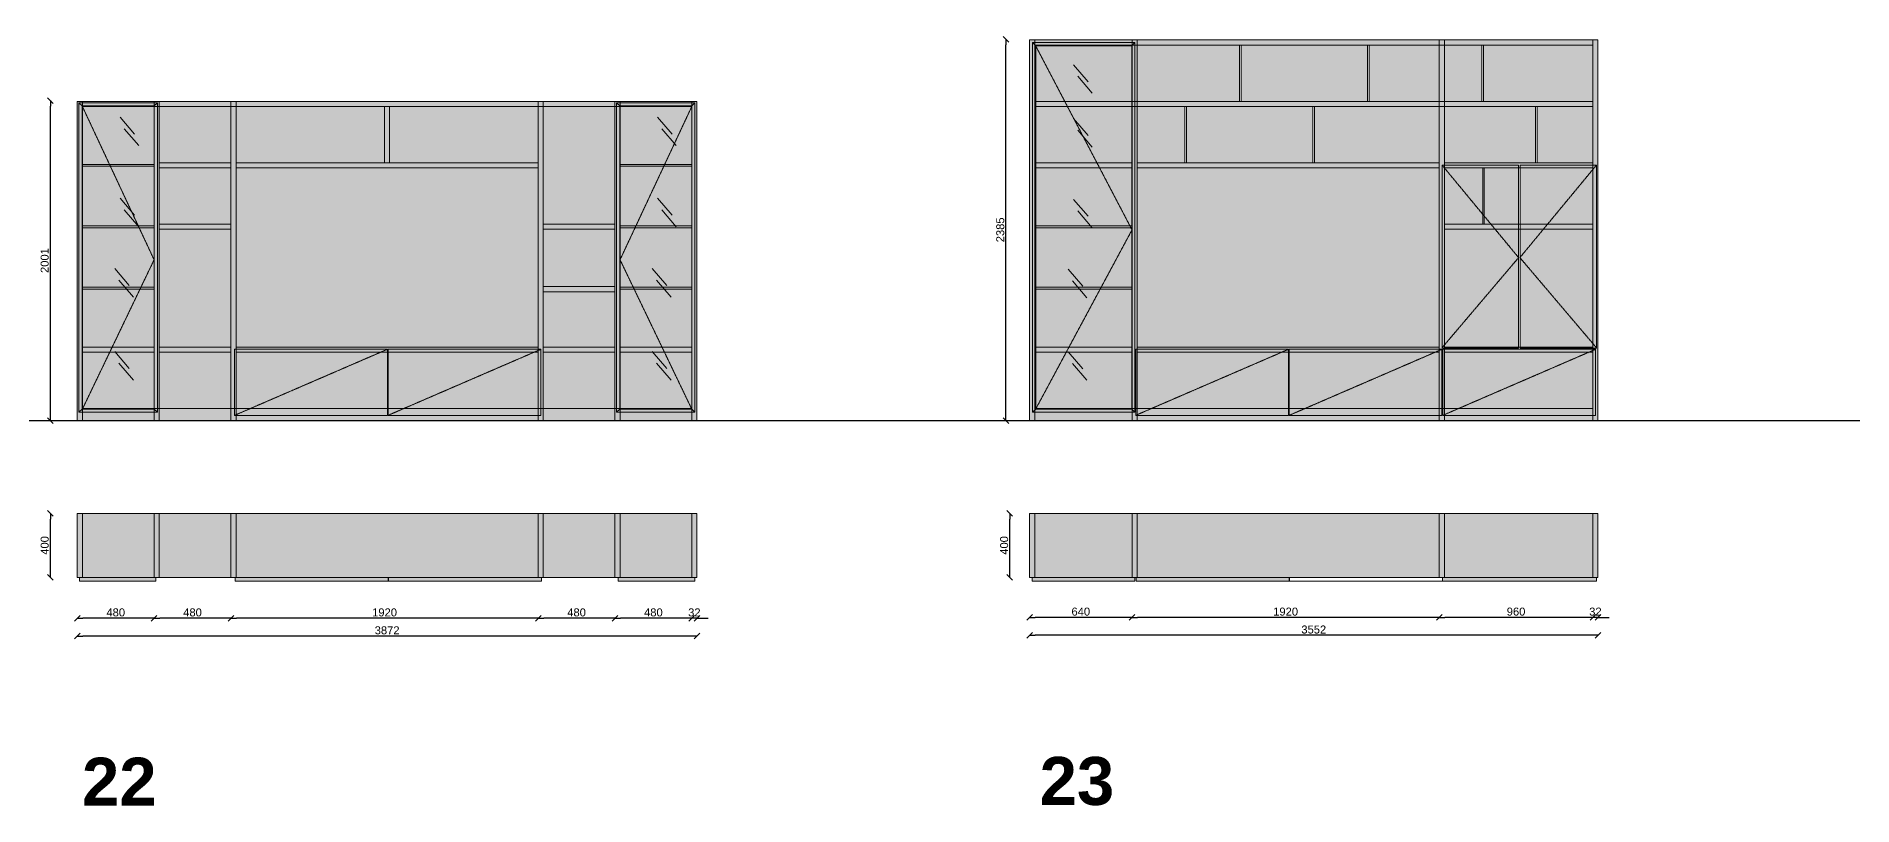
# Model space of a CAD drawing. Header units: inches. Extents: x -2150 to 187520, y -61540 to -22885.
# Drawn here: x 157920 to 169271, y -41504 to -36694 of the extents above; entities that cross this region are included whole.
import ezdxf

# ---------------------------------------------------------------- set-up
doc = ezdxf.new("R2010")
doc.units = ezdxf.units.IN
doc.header["$MEASUREMENT"] = 0
doc.linetypes.add('ISO-02 Linea a tratti', pattern=[3.81, 3.048, -0.762])
for name, color, linetype, lineweight in [('Linee arredi', 3, 'Continuous', 20), ('Nessuna', 7, 'Continuous', 5), ('Nessuna_Hatch', 7, 'Continuous', 5)]:
    doc.layers.add(name, color=color, linetype=linetype, lineweight=lineweight)
doc.layers.add('Quote', color=5, linetype='Continuous')
doc.styles.add('Arial', font='Arial.ttf')
doc.styles.add('Arial (bold)', font='Arial Bold.ttf')
doc.dimstyles.new('M&C_quote arredo', dxfattribs={"dimtxt": 50, "dimasz": 35.34668, "dimexe": 0, "dimexo": 0, "dimgap": 10, "dimtad": 1, "dimdec": 0, "dimtxsty": 'Arial', "dimblk": 'VW_SLASH', "dimcen": 0, "dimse1": 1, "dimse2": 1, "dimazin": 0, "dimtfac": 1, "dimtdec": 0, "dimtix": 1, "dimtmove": 0, "dimatfit": 0, "dimldrblk": 'VW_SLASH', "dimfxl": 0, "dimfxlon": 1, "dimfrac": 2, "dimtolj": 1, "dimarcsym": 0})

# ---------------------------------------------------------------- blocks, each defined once
blk = doc.blocks.new('VW_SLASH')
at = {"color": 0, "linetype": 'ByBlock', "lineweight": -2, "transparency": 16777216}
blk.add_line((0, 0), (-1, 0), dxfattribs=at)
at = {"color": 0, "linetype": 'Continuous', "lineweight": -2, "transparency": 16777216, "flags": 128}
blk.add_lwpolyline([(0.5, 0.5), (-0.5, -0.5)], dxfattribs=at)
blk = doc.blocks.new('*D568')
at = {"layer": 'Defpoints', "color": 0, "transparency": 16777216}
for p in [(158008, -37096), (158656, -37096), (158902, -39097)]:
    blk.add_point(p, dxfattribs=at)
at = {"layer": 'Quote', "color": 0, "lineweight": -2, "transparency": 16777216}
blk.add_line((158008, -39061), (158008, -37131), dxfattribs=at)
at = {"layer": 'Quote', "color": 0, "lineweight": -2, "transparency": 16777216, "xscale": 35.3466796875, "yscale": 35.3466796875, "zscale": 35.3466796875}
for p, rotation in [((158008, -37096), 90), ((158008, -39097), 270)]:
    blk.add_blockref('VW_SLASH', p, dxfattribs=dict(at, rotation=rotation))
at = {"layer": 'Quote', "color": 0, "transparency": 16777216, "insert": (157972, -38096), "char_height": 50, "attachment_point": 5, "rotation": 90, "style": 'Arial'}
blk.add_mtext('\\A1;2001', dxfattribs=at)
blk = doc.blocks.new('*D569')
at = {"layer": 'Defpoints', "color": 0, "transparency": 16777216}
for p in [(158008, -39677), (161955, -39677), (161955, -40077)]:
    blk.add_point(p, dxfattribs=at)
at = {"layer": 'Quote', "color": 0, "lineweight": -2, "transparency": 16777216}
blk.add_line((158008, -40041), (158008, -39712), dxfattribs=at)
at = {"layer": 'Quote', "color": 0, "lineweight": -2, "transparency": 16777216, "xscale": 35.3466796875, "yscale": 35.3466796875, "zscale": 35.3466796875}
for p, rotation in [((158008, -39677), 90), ((158008, -40077), 270)]:
    blk.add_blockref('VW_SLASH', p, dxfattribs=dict(at, rotation=rotation))
at = {"layer": 'Quote', "color": 0, "transparency": 16777216, "insert": (157972, -39877), "char_height": 50, "attachment_point": 5, "rotation": 90, "style": 'Arial'}
blk.add_mtext('\\A1;400', dxfattribs=at)
blk = doc.blocks.new('Gruppo-186')
at = {"layer": 'Linee arredi', "linetype": 'Continuous', "lineweight": 0, "transparency": 33554687}
h = blk.add_hatch(color=252, dxfattribs=at)
h.paths.add_polyline_path([(3496, -23828), (3986, -23828), (3986, -21893), (3496, -21893)])
h.paths.add_polyline_path([(3966, -21913), (3966, -23808), (3516, -23808), (3516, -21913)], flags=16)
at = {"layer": 'Linee arredi', "linetype": 'Continuous', "lineweight": 5, "transparency": 33554526}
h = blk.add_hatch(color=256, dxfattribs=at)
h.set_gradient(color1=(248, 250, 248), color2=(220, 237, 237))
h.paths.add_polyline_path([(3516, -21913), (3966, -21913), (3966, -23808), (3516, -23808)])
at = {"layer": 'Linee arredi', "linetype": 'Continuous', "lineweight": 5}
for p, q in [((3496, -21893), (3516, -21913)), ((3966, -21913), (3986, -21893)), ((3753, -21983), (3844, -22089)), ((3779, -22055), (3870, -22161)), ((3753, -22490), (3844, -22596)), ((3779, -22562), (3870, -22668)), ((3720, -22929), (3810, -23036)), ((3746, -23002), (3837, -23108)), ((3720, -23448), (3810, -23554)), ((3746, -23520), (3837, -23627)), ((3516, -23808), (3496, -23828)), ((3966, -23808), (3986, -23828))]:
    blk.add_line(p, q, dxfattribs=at)
at = {"layer": 'Linee arredi', "linetype": 'Continuous', "lineweight": 5, "transparency": 33554687, "flags": 128}
for points in [[(3496, -23828), (3986, -23828), (3986, -21893), (3496, -21893)], [(3966, -21913), (3966, -23808), (3516, -23808), (3516, -21913)]]:
    blk.add_lwpolyline(points, close=True, dxfattribs=at)
at = {"layer": 'Linee arredi', "linetype": 'Continuous', "lineweight": 5, "flags": 128}
for points in [[(3496, -23828), (3986, -23828), (3986, -21893), (3496, -21893)], [(3516, -21913), (3966, -21913), (3966, -23808), (3516, -23808)]]:
    blk.add_lwpolyline(points, close=True, dxfattribs=at)
blk = doc.blocks.new('*D570')
at = {"layer": 'Defpoints', "color": 0, "transparency": 16777216}
for p in [(158176, -40232), (158656, -40232), (158176, -40332)]:
    blk.add_point(p, dxfattribs=at)
at = {"layer": 'Quote', "color": 0, "lineweight": -2, "transparency": 16777216}
blk.add_line((158620, -40332), (158211, -40332), dxfattribs=at)
at = {"layer": 'Quote', "color": 0, "lineweight": -2, "transparency": 16777216, "xscale": 35.3466796875, "yscale": 35.3466796875, "zscale": 35.3466796875, "rotation": 180}
blk.add_blockref('VW_SLASH', (158176, -40332), dxfattribs=at)
at = {"layer": 'Quote', "color": 0, "lineweight": -2, "transparency": 16777216, "xscale": 35.3466796875, "yscale": 35.3466796875, "zscale": 35.3466796875}
blk.add_blockref('VW_SLASH', (158656, -40332), dxfattribs=at)
at = {"layer": 'Quote', "color": 0, "transparency": 16777216, "insert": (158416, -40296), "char_height": 50, "attachment_point": 5, "style": 'Arial'}
blk.add_mtext('\\A1;480', dxfattribs=at)
blk = doc.blocks.new('*D571')
at = {"layer": 'Defpoints', "color": 0, "transparency": 16777216}
for p in [(158656, -40232), (159136, -40232), (158656, -40332)]:
    blk.add_point(p, dxfattribs=at)
at = {"layer": 'Quote', "color": 0, "lineweight": -2, "transparency": 16777216}
blk.add_line((159100, -40332), (158691, -40332), dxfattribs=at)
at = {"layer": 'Quote', "color": 0, "lineweight": -2, "transparency": 16777216, "xscale": 35.3466796875, "yscale": 35.3466796875, "zscale": 35.3466796875, "rotation": 180}
blk.add_blockref('VW_SLASH', (158656, -40332), dxfattribs=at)
at = {"layer": 'Quote', "color": 0, "lineweight": -2, "transparency": 16777216, "xscale": 35.3466796875, "yscale": 35.3466796875, "zscale": 35.3466796875}
blk.add_blockref('VW_SLASH', (159136, -40332), dxfattribs=at)
at = {"layer": 'Quote', "color": 0, "transparency": 16777216, "insert": (158896, -40296), "char_height": 50, "attachment_point": 5, "style": 'Arial'}
blk.add_mtext('\\A1;480', dxfattribs=at)
blk = doc.blocks.new('*D572')
at = {"layer": 'Defpoints', "color": 0, "transparency": 16777216}
for p in [(159136, -40232), (161056, -40232), (159136, -40332)]:
    blk.add_point(p, dxfattribs=at)
at = {"layer": 'Quote', "color": 0, "lineweight": -2, "transparency": 16777216}
blk.add_line((161020, -40332), (159171, -40332), dxfattribs=at)
at = {"layer": 'Quote', "color": 0, "lineweight": -2, "transparency": 16777216, "xscale": 35.3466796875, "yscale": 35.3466796875, "zscale": 35.3466796875, "rotation": 180}
blk.add_blockref('VW_SLASH', (159136, -40332), dxfattribs=at)
at = {"layer": 'Quote', "color": 0, "lineweight": -2, "transparency": 16777216, "xscale": 35.3466796875, "yscale": 35.3466796875, "zscale": 35.3466796875}
blk.add_blockref('VW_SLASH', (161056, -40332), dxfattribs=at)
at = {"layer": 'Quote', "color": 0, "transparency": 16777216, "insert": (160096, -40296), "char_height": 50, "attachment_point": 5, "style": 'Arial'}
blk.add_mtext('\\A1;1920', dxfattribs=at)
blk = doc.blocks.new('*D573')
at = {"layer": 'Defpoints', "color": 0, "transparency": 16777216}
for p in [(161536, -40077), (161056, -40232), (161056, -40332)]:
    blk.add_point(p, dxfattribs=at)
at = {"layer": 'Quote', "color": 0, "lineweight": -2, "transparency": 16777216}
blk.add_line((161500, -40332), (161091, -40332), dxfattribs=at)
at = {"layer": 'Quote', "color": 0, "lineweight": -2, "transparency": 16777216, "xscale": 35.3466796875, "yscale": 35.3466796875, "zscale": 35.3466796875, "rotation": 180}
blk.add_blockref('VW_SLASH', (161056, -40332), dxfattribs=at)
at = {"layer": 'Quote', "color": 0, "lineweight": -2, "transparency": 16777216, "xscale": 35.3466796875, "yscale": 35.3466796875, "zscale": 35.3466796875}
blk.add_blockref('VW_SLASH', (161536, -40332), dxfattribs=at)
at = {"layer": 'Quote', "color": 0, "transparency": 16777216, "insert": (161296, -40296), "char_height": 50, "attachment_point": 5, "style": 'Arial'}
blk.add_mtext('\\A1;480', dxfattribs=at)
blk = doc.blocks.new('*D574')
at = {"layer": 'Defpoints', "color": 0, "transparency": 16777216}
for p in [(161536, -40077), (162016, -40232), (161536, -40332)]:
    blk.add_point(p, dxfattribs=at)
at = {"layer": 'Quote', "color": 0, "lineweight": -2, "transparency": 16777216}
blk.add_line((161980, -40332), (161571, -40332), dxfattribs=at)
at = {"layer": 'Quote', "color": 0, "lineweight": -2, "transparency": 16777216, "xscale": 35.3466796875, "yscale": 35.3466796875, "zscale": 35.3466796875, "rotation": 180}
blk.add_blockref('VW_SLASH', (161536, -40332), dxfattribs=at)
at = {"layer": 'Quote', "color": 0, "lineweight": -2, "transparency": 16777216, "xscale": 35.3466796875, "yscale": 35.3466796875, "zscale": 35.3466796875}
blk.add_blockref('VW_SLASH', (162016, -40332), dxfattribs=at)
at = {"layer": 'Quote', "color": 0, "transparency": 16777216, "insert": (161776, -40296), "char_height": 50, "attachment_point": 5, "style": 'Arial'}
blk.add_mtext('\\A1;480', dxfattribs=at)
blk = doc.blocks.new('*D575')
at = {"layer": 'Defpoints', "color": 0, "transparency": 16777216}
for p in [(162016, -40232), (162048, -40232), (162016, -40332)]:
    blk.add_point(p, dxfattribs=at)
at = {"layer": 'Quote', "color": 0, "lineweight": -2, "transparency": 16777216}
for p, q in [((161980, -40332), (161945, -40332)), ((162048, -40332), (162016, -40332)), ((162083, -40332), (162118, -40332))]:
    blk.add_line(p, q, dxfattribs=at)
at = {"layer": 'Quote', "color": 0, "lineweight": -2, "transparency": 16777216, "xscale": 35.3466796875, "yscale": 35.3466796875, "zscale": 35.3466796875}
blk.add_blockref('VW_SLASH', (162016, -40332), dxfattribs=at)
at = {"layer": 'Quote', "color": 0, "lineweight": -2, "transparency": 16777216, "xscale": 35.3466796875, "yscale": 35.3466796875, "zscale": 35.3466796875, "rotation": 180}
blk.add_blockref('VW_SLASH', (162048, -40332), dxfattribs=at)
at = {"layer": 'Quote', "color": 0, "transparency": 16777216, "insert": (162032, -40296), "char_height": 50, "attachment_point": 5, "style": 'Arial'}
blk.add_mtext('\\A1;32', dxfattribs=at)
blk = doc.blocks.new('*D576')
at = {"layer": 'Defpoints', "color": 0, "transparency": 16777216}
for p in [(158176, -40232), (162048, -40332), (158176, -40444)]:
    blk.add_point(p, dxfattribs=at)
at = {"layer": 'Quote', "color": 0, "lineweight": -2, "transparency": 16777216}
blk.add_line((162012, -40444), (158211, -40444), dxfattribs=at)
at = {"layer": 'Quote', "color": 0, "lineweight": -2, "transparency": 16777216, "xscale": 35.3466796875, "yscale": 35.3466796875, "zscale": 35.3466796875, "rotation": 180}
blk.add_blockref('VW_SLASH', (158176, -40444), dxfattribs=at)
at = {"layer": 'Quote', "color": 0, "lineweight": -2, "transparency": 16777216, "xscale": 35.3466796875, "yscale": 35.3466796875, "zscale": 35.3466796875}
blk.add_blockref('VW_SLASH', (162048, -40444), dxfattribs=at)
at = {"layer": 'Quote', "color": 0, "transparency": 16777216, "insert": (160112, -40408), "char_height": 50, "attachment_point": 5, "style": 'Arial'}
blk.add_mtext('\\A1;3872', dxfattribs=at)
blk = doc.blocks.new('*D577')
at = {"layer": 'Defpoints', "color": 0, "transparency": 16777216}
for p in [(164003, -39677), (164706, -39677), (164706, -40077)]:
    blk.add_point(p, dxfattribs=at)
at = {"layer": 'Quote', "color": 0, "lineweight": -2, "transparency": 16777216}
blk.add_line((164003, -40041), (164003, -39712), dxfattribs=at)
at = {"layer": 'Quote', "color": 0, "lineweight": -2, "transparency": 16777216, "xscale": 35.3466796875, "yscale": 35.3466796875, "zscale": 35.3466796875}
for p, rotation in [((164003, -39677), 90), ((164003, -40077), 270)]:
    blk.add_blockref('VW_SLASH', p, dxfattribs=dict(at, rotation=rotation))
at = {"layer": 'Quote', "color": 0, "transparency": 16777216, "insert": (163968, -39877), "char_height": 50, "attachment_point": 5, "rotation": 90, "style": 'Arial'}
blk.add_mtext('\\A1;400', dxfattribs=at)
blk = doc.blocks.new('*D578')
at = {"layer": 'Defpoints', "color": 0, "transparency": 16777216}
for p in [(163979, -36712), (164127, -36712), (164373, -39097)]:
    blk.add_point(p, dxfattribs=at)
at = {"layer": 'Quote', "color": 0, "lineweight": -2, "transparency": 16777216}
blk.add_line((163979, -39061), (163979, -36747), dxfattribs=at)
at = {"layer": 'Quote', "color": 0, "lineweight": -2, "transparency": 16777216, "xscale": 35.3466796875, "yscale": 35.3466796875, "zscale": 35.3466796875}
for p, rotation in [((163979, -36712), 90), ((163979, -39097), 270)]:
    blk.add_blockref('VW_SLASH', p, dxfattribs=dict(at, rotation=rotation))
at = {"layer": 'Quote', "color": 0, "transparency": 16777216, "insert": (163944, -37904), "char_height": 50, "attachment_point": 5, "rotation": 90, "style": 'Arial'}
blk.add_mtext('\\A1;2385', dxfattribs=at)
blk = doc.blocks.new('Gruppo-188')
at = {"layer": 'Nessuna_Hatch', "linetype": 'Continuous', "lineweight": 0, "transparency": 33554687}
h = blk.add_hatch(color=251, dxfattribs=at)
h.paths.add_polyline_path([(8648, -23828), (9288, -23828), (9288, -21517), (8648, -21517)])
h.paths.add_polyline_path([(9268, -21537), (9268, -23808), (8668, -23808), (8668, -21537)], flags=16)
at = {"layer": 'Nessuna_Hatch', "linetype": 'Continuous', "lineweight": 5, "transparency": 33554613}
h = blk.add_hatch(color=256, dxfattribs=at)
h.set_gradient(color1=(248, 250, 248), color2=(220, 237, 237))
h.paths.add_polyline_path([(8668, -21537), (9268, -21537), (9268, -23808), (8668, -23808)])
at = {"layer": 'Linee arredi', "linetype": 'Continuous', "lineweight": 5}
for p, q in [((8648, -21517), (8668, -21537)), ((9268, -21537), (9288, -21517)), ((8905, -21655), (8995, -21761)), ((8931, -21727), (9022, -21832)), ((8905, -21992), (8995, -22098)), ((8931, -22064), (9022, -22170)), ((8905, -22497), (8995, -22602)), ((8931, -22568), (9022, -22674)), ((8871, -22934), (8962, -23040)), ((8898, -23006), (8988, -23112)), ((8871, -23450), (8962, -23556)), ((8898, -23522), (8988, -23628)), ((8668, -23808), (8648, -23828)), ((9268, -23808), (9288, -23828))]:
    blk.add_line(p, q, dxfattribs=at)
at = {"layer": 'Linee arredi', "linetype": 'Continuous', "lineweight": 5, "flags": 128}
for points in [[(8648, -23828), (9288, -23828), (9288, -21517), (8648, -21517)], [(9268, -21537), (9268, -23808), (8668, -23808), (8668, -21537)]]:
    blk.add_lwpolyline(points, close=True, dxfattribs=at)
at = {"layer": 'Linee arredi', "linetype": 'Continuous', "lineweight": 5, "transparency": 33554687, "flags": 128}
blk.add_lwpolyline([(9268, -21537), (9268, -23808), (8668, -23808), (8668, -21537)], close=True, dxfattribs=at)
at = {"layer": 'Nessuna', "color": 7, "linetype": 'Continuous', "lineweight": 5, "transparency": 33554687, "flags": 128}
blk.add_lwpolyline([(8648, -23828), (9288, -23828), (9288, -21517), (8648, -21517)], close=True, dxfattribs=at)
blk = doc.blocks.new('*D579')
at = {"layer": 'Defpoints', "color": 0, "transparency": 16777216}
for p in [(164127, -40227), (164767, -40227), (164127, -40327)]:
    blk.add_point(p, dxfattribs=at)
at = {"layer": 'Quote', "color": 0, "lineweight": -2, "transparency": 16777216}
blk.add_line((164732, -40327), (164162, -40327), dxfattribs=at)
at = {"layer": 'Quote', "color": 0, "lineweight": -2, "transparency": 16777216, "xscale": 35.3466796875, "yscale": 35.3466796875, "zscale": 35.3466796875, "rotation": 180}
blk.add_blockref('VW_SLASH', (164127, -40327), dxfattribs=at)
at = {"layer": 'Quote', "color": 0, "lineweight": -2, "transparency": 16777216, "xscale": 35.3466796875, "yscale": 35.3466796875, "zscale": 35.3466796875}
blk.add_blockref('VW_SLASH', (164767, -40327), dxfattribs=at)
at = {"layer": 'Quote', "color": 0, "transparency": 16777216, "insert": (164447, -40291), "char_height": 50, "attachment_point": 5, "style": 'Arial'}
blk.add_mtext('\\A1;640', dxfattribs=at)
blk = doc.blocks.new('*D580')
at = {"layer": 'Defpoints', "color": 0, "transparency": 16777216}
for p in [(164767, -40227), (166687, -40227), (164767, -40327)]:
    blk.add_point(p, dxfattribs=at)
at = {"layer": 'Quote', "color": 0, "lineweight": -2, "transparency": 16777216}
blk.add_line((166652, -40327), (164802, -40327), dxfattribs=at)
at = {"layer": 'Quote', "color": 0, "lineweight": -2, "transparency": 16777216, "xscale": 35.3466796875, "yscale": 35.3466796875, "zscale": 35.3466796875, "rotation": 180}
blk.add_blockref('VW_SLASH', (164767, -40327), dxfattribs=at)
at = {"layer": 'Quote', "color": 0, "lineweight": -2, "transparency": 16777216, "xscale": 35.3466796875, "yscale": 35.3466796875, "zscale": 35.3466796875}
blk.add_blockref('VW_SLASH', (166687, -40327), dxfattribs=at)
at = {"layer": 'Quote', "color": 0, "transparency": 16777216, "insert": (165727, -40291), "char_height": 50, "attachment_point": 5, "style": 'Arial'}
blk.add_mtext('\\A1;1920', dxfattribs=at)
blk = doc.blocks.new('*D581')
at = {"layer": 'Defpoints', "color": 0, "transparency": 16777216}
for p in [(166687, -40227), (167647, -40227), (166687, -40327)]:
    blk.add_point(p, dxfattribs=at)
at = {"layer": 'Quote', "color": 0, "lineweight": -2, "transparency": 16777216}
blk.add_line((167612, -40327), (166722, -40327), dxfattribs=at)
at = {"layer": 'Quote', "color": 0, "lineweight": -2, "transparency": 16777216, "xscale": 35.3466796875, "yscale": 35.3466796875, "zscale": 35.3466796875, "rotation": 180}
blk.add_blockref('VW_SLASH', (166687, -40327), dxfattribs=at)
at = {"layer": 'Quote', "color": 0, "lineweight": -2, "transparency": 16777216, "xscale": 35.3466796875, "yscale": 35.3466796875, "zscale": 35.3466796875}
blk.add_blockref('VW_SLASH', (167647, -40327), dxfattribs=at)
at = {"layer": 'Quote', "color": 0, "transparency": 16777216, "insert": (167167, -40291), "char_height": 50, "attachment_point": 5, "style": 'Arial'}
blk.add_mtext('\\A1;960', dxfattribs=at)
blk = doc.blocks.new('*D582')
at = {"layer": 'Defpoints', "color": 0, "transparency": 16777216}
for p in [(167647, -40227), (167679, -40227), (167647, -40327)]:
    blk.add_point(p, dxfattribs=at)
at = {"layer": 'Quote', "color": 0, "lineweight": -2, "transparency": 16777216}
for p, q in [((167612, -40327), (167576, -40327)), ((167679, -40327), (167647, -40327)), ((167714, -40327), (167750, -40327))]:
    blk.add_line(p, q, dxfattribs=at)
at = {"layer": 'Quote', "color": 0, "lineweight": -2, "transparency": 16777216, "xscale": 35.3466796875, "yscale": 35.3466796875, "zscale": 35.3466796875}
blk.add_blockref('VW_SLASH', (167647, -40327), dxfattribs=at)
at = {"layer": 'Quote', "color": 0, "lineweight": -2, "transparency": 16777216, "xscale": 35.3466796875, "yscale": 35.3466796875, "zscale": 35.3466796875, "rotation": 180}
blk.add_blockref('VW_SLASH', (167679, -40327), dxfattribs=at)
at = {"layer": 'Quote', "color": 0, "transparency": 16777216, "insert": (167663, -40291), "char_height": 50, "attachment_point": 5, "style": 'Arial'}
blk.add_mtext('\\A1;32', dxfattribs=at)
blk = doc.blocks.new('*D583')
at = {"layer": 'Defpoints', "color": 0, "transparency": 16777216}
for p in [(164127, -40327), (167679, -40327), (164127, -40439)]:
    blk.add_point(p, dxfattribs=at)
at = {"layer": 'Quote', "color": 0, "lineweight": -2, "transparency": 16777216}
blk.add_line((167644, -40439), (164162, -40439), dxfattribs=at)
at = {"layer": 'Quote', "color": 0, "lineweight": -2, "transparency": 16777216, "xscale": 35.3466796875, "yscale": 35.3466796875, "zscale": 35.3466796875, "rotation": 180}
blk.add_blockref('VW_SLASH', (164127, -40439), dxfattribs=at)
at = {"layer": 'Quote', "color": 0, "lineweight": -2, "transparency": 16777216, "xscale": 35.3466796875, "yscale": 35.3466796875, "zscale": 35.3466796875}
blk.add_blockref('VW_SLASH', (167679, -40439), dxfattribs=at)
at = {"layer": 'Quote', "color": 0, "transparency": 16777216, "insert": (165903, -40403), "char_height": 50, "attachment_point": 5, "style": 'Arial'}
blk.add_mtext('\\A1;3552', dxfattribs=at)

msp = doc.modelspace()

# ---------------------------------------------------------------- hatches: boundary and pattern name
at = {"layer": 'Linee arredi'}
h = msp.add_hatch(color=7, dxfattribs=at)
h.dxf.hatch_style = 1
h.paths.add_polyline_path([(164127.1, -36716.7), (164159.1, -36716.7), (164159.1, -39096.7), (164127.1, -39096.7)])
h = msp.add_hatch(color=7, dxfattribs=at)
h.dxf.hatch_style = 1
h.paths.add_polyline_path([(164159.1, -36748.7), (164159.1, -36716.7), (167647.1, -36716.7), (167647.1, -36748.7)])
h = msp.add_hatch(color=7, dxfattribs=at)
h.dxf.hatch_style = 1
h.paths.add_polyline_path([(164767.1, -36716.7), (164799.1, -36716.7), (164799.1, -39096.7), (164767.1, -39096.7)])
h = msp.add_hatch(color=254, dxfattribs=at)
h.dxf.hatch_style = 1
h.paths.add_polyline_path([(165439, -36748.7), (164799.1, -36748.7), (164799.1, -37100.7), (165439, -37100.7)])
h.paths.add_polyline_path([(165449, -36748.7), (165449, -37100.7), (166239, -37100.7), (166239, -36748.7)])
h.paths.add_polyline_path([(166249, -37100.7), (166687.1, -37100.7), (166687.1, -36748.7), (166249, -36748.7)])
h.paths.add_polyline_path([(166687.1, -37484.7), (166687.1, -37132.7), (165907.1, -37132.7), (165907.1, -37484.7)])
h.paths.add_polyline_path([(165897.1, -37484.7), (165897.1, -37132.7), (165107.1, -37132.7), (165107.1, -37484.7)])
h.paths.add_polyline_path([(165097.1, -37132.7), (164799.1, -37132.7), (164799.1, -37484.7), (165097.1, -37484.7)])
h.paths.add_polyline_path([(166719.1, -37484.7), (167288.8, -37484.7), (167288.8, -37132.7), (166719.1, -37132.7)])
h.paths.add_polyline_path([(167298.8, -37484.7), (167647.1, -37484.7), (167647.1, -37132.7), (167298.8, -37132.7)])
h.paths.add_polyline_path([(167647.1, -37100.7), (167647.1, -36748.7), (166964.1, -36748.7), (166964.1, -37100.7)])
h.paths.add_polyline_path([(166954.1, -36748.7), (166719.1, -36748.7), (166719.1, -37100.7), (166954.1, -37100.7)])
h.paths.add_polyline_path([(164799.1, -37516.7), (164799.1, -38636.7), (166687.1, -38636.7), (166687.1, -37516.7)])
h = msp.add_hatch(color=7, dxfattribs=at)
h.dxf.hatch_style = 1
h.paths.add_polyline_path([(166687.1, -36716.7), (166719.1, -36716.7), (166719.1, -39096.7), (166687.1, -39096.7)])
h = msp.add_hatch(color=7, dxfattribs=at)
h.dxf.hatch_style = 1
h.paths.add_polyline_path([(167647.1, -36716.7), (167679.1, -36716.7), (167679.1, -39096.7), (167647.1, -39096.7)])
h = msp.add_hatch(color=7, dxfattribs=at)
h.dxf.hatch_style = 1
h.paths.add_polyline_path([(159135.8, -37100.7), (159167.8, -37100.7), (159167.8, -39096.7), (159135.8, -39096.7)])
h.paths.add_polyline_path([(160095.8, -37132.7), (160127.8, -37132.7), (160127.8, -37484.7), (160095.8, -37484.7)])
h.paths.add_polyline_path([(159167.8, -37516.7), (159167.8, -37484.7), (161055.8, -37484.7), (161055.8, -37516.7)])
h.paths.add_polyline_path([(161055.8, -37100.7), (161087.8, -37100.7), (161087.8, -39096.7), (161055.8, -39096.7)])
h.paths.add_polyline_path([(161535.8, -37900.4), (161535.8, -37868.4), (161087.8, -37868.4), (161087.8, -37900.4)])
h.paths.add_polyline_path([(161535.8, -38290.7), (161535.8, -38258.7), (161087.8, -38258.7), (161087.8, -38290.7)])
h.paths.add_polyline_path([(161087.8, -38668.7), (161087.8, -38636.7), (161535.8, -38636.7), (161535.8, -38668.7)])
h.paths.add_polyline_path([(159167.8, -38636.7), (161055.8, -38636.7), (161055.8, -38668.7), (159167.8, -38668.7)])
h.paths.add_polyline_path([(158687.8, -38668.7), (158687.8, -38636.7), (159135.8, -38636.7), (159135.8, -38668.7)])
h.paths.add_polyline_path([(158687.8, -37900.4), (158687.8, -37868.4), (159135.8, -37868.4), (159135.8, -37900.4)])
h.paths.add_polyline_path([(158687.8, -37516.7), (158687.8, -37484.7), (159135.8, -37484.7), (159135.8, -37516.7)])
h.paths.add_polyline_path([(158655.8, -37100.7), (158687.8, -37100.7), (158687.8, -39096.7), (158655.8, -39096.7)])
h.paths.add_polyline_path([(158175.8, -37100.7), (158207.8, -37100.7), (158207.8, -39096.7), (158175.8, -39096.7)])
h.paths.add_polyline_path([(161535.8, -37100.7), (161567.8, -37100.7), (161567.8, -39096.7), (161535.8, -39096.7)])
h.paths.add_polyline_path([(161545.5, -39044.7), (162034.8, -39044.7), (162034.8, -37109.7), (161545.5, -37109.7)])
h.paths.add_polyline_path([(162014.8, -37129.8), (162014.8, -39024.6), (161565.5, -39024.6), (161565.5, -37129.8)], flags=16)
edge = h.paths.add_edge_path(flags=16)
edge.add_line((161545.5, -37109.7), (161565.5, -37129.8))
edge = h.paths.add_edge_path(flags=16)
edge.add_line((162014.8, -37129.8), (162034.8, -37109.7))
edge = h.paths.add_edge_path(flags=16)
edge.add_line((161565.5, -39024.6), (161545.5, -39044.7))
edge = h.paths.add_edge_path(flags=16)
edge.add_line((162014.8, -39024.6), (162034.8, -39044.7))
edge = h.paths.add_edge_path(flags=0)
edge.add_line((161802.3, -37706.5), (161893, -37812.8))
edge = h.paths.add_edge_path(flags=0)
edge.add_line((161828.8, -37778.6), (161919.4, -37884.9))
edge = h.paths.add_edge_path(flags=0)
edge.add_line((161768.8, -38146.2), (161859.4, -38252.5))
edge = h.paths.add_edge_path(flags=0)
edge.add_line((161795.2, -38218.3), (161885.9, -38324.6))
edge = h.paths.add_edge_path(flags=0)
edge.add_line((161768.8, -38664.9), (161859.4, -38771.2))
edge = h.paths.add_edge_path(flags=0)
edge.add_line((161795.2, -38737), (161885.9, -38843.3))
edge = h.paths.add_edge_path(flags=0)
edge.add_line((161802.3, -37199.5), (161893, -37305.8))
edge = h.paths.add_edge_path(flags=0)
edge.add_line((161828.8, -37271.6), (161919.4, -37377.9))
h.paths.add_polyline_path([(162015.8, -37100.7), (162047.8, -37100.7), (162047.8, -39096.7), (162015.8, -39096.7)])
h = msp.add_hatch(color=7, dxfattribs=at)
h.dxf.hatch_style = 1
h.paths.add_polyline_path([(158207.8, -37132.7), (158207.8, -37100.7), (162015.8, -37100.7), (162015.8, -37132.7)])
h = msp.add_hatch(color=7, dxfattribs=at)
h.dxf.hatch_style = 1
h.paths.add_polyline_path([(164159.1, -37132.7), (164159.1, -37100.7), (167647.1, -37100.7), (167647.1, -37132.7)])
h = msp.add_hatch(color=254, dxfattribs=at)
h.dxf.hatch_style = 1
h.paths.add_polyline_path([(159135.8, -37132.7), (158687.8, -37132.7), (158687.8, -37484.7), (159135.8, -37484.7)])
h.paths.add_polyline_path([(159135.8, -37868.4), (159135.8, -37516.7), (158687.8, -37516.7), (158687.8, -37868.4)])
h.paths.add_polyline_path([(159135.8, -37900.4), (158687.8, -37900.4), (158687.8, -38636.7), (159135.8, -38636.7)])
h.paths.add_polyline_path([(158687.8, -38668.7), (158687.8, -39020.7), (159135.8, -39020.7), (159135.8, -38668.7)])
h = msp.add_hatch(color=254, dxfattribs=at)
h.dxf.hatch_style = 1
h.paths.add_polyline_path([(159167.8, -37132.7), (159167.8, -37484.7), (160095.8, -37484.7), (160095.8, -37132.7)])
h.paths.add_polyline_path([(160127.8, -37132.7), (160127.8, -37484.7), (161055.8, -37484.7), (161055.8, -37132.7)])
h = msp.add_hatch(color=254, dxfattribs=at)
h.dxf.hatch_style = 1
h.paths.add_polyline_path([(161087.8, -37868.4), (161535.8, -37868.4), (161535.8, -37132.7), (161087.8, -37132.7)])
h.paths.add_polyline_path([(161087.8, -38258.7), (161535.8, -38258.7), (161535.8, -37900.4), (161087.8, -37900.4)])
h.paths.add_polyline_path([(161535.8, -38636.7), (161535.8, -38290.7), (161087.8, -38290.7), (161087.8, -38636.7)])
h.paths.add_polyline_path([(161087.8, -38668.7), (161087.8, -39020.7), (161535.8, -39020.7), (161535.8, -38668.7)])
h = msp.add_hatch(color=253, dxfattribs=at)
h.dxf.hatch_style = 1
h.paths.add_polyline_path([(159167.8, -37516.7), (159167.8, -38636.7), (161055.8, -38636.7), (161055.8, -37516.7)])
h = msp.add_hatch(color=7, dxfattribs=at)
h.dxf.hatch_style = 1
h.paths.add_polyline_path([(164799.1, -37516.7), (164799.1, -37484.7), (166687.1, -37484.7), (166687.1, -37516.7)])
h = msp.add_hatch(color=252, dxfattribs=at)
h.dxf.hatch_style = 1
h.paths.add_polyline_path([(164799.1, -37516.7), (164799.1, -38636.7), (166687.1, -38636.7), (166687.1, -37516.7)])
h = msp.add_hatch(color=252, dxfattribs=at)
h.dxf.hatch_style = 1
h.paths.add_polyline_path([(166705.8, -37500.6), (167183.1, -37500.6), (167183.1, -38644.7), (166705.8, -38644.7)])
h = msp.add_hatch(color=7, dxfattribs=at)
h.dxf.hatch_style = 1
h.paths.add_polyline_path([(166719.1, -37516.7), (166719.1, -37484.7), (167647.1, -37484.7), (167647.1, -37516.7)])
h = msp.add_hatch(color=252, dxfattribs=at)
h.dxf.hatch_style = 1
h.paths.add_polyline_path([(167192.1, -37500.6), (167669.4, -37500.6), (167669.4, -38644.7), (167192.1, -38644.7)])
h = msp.add_hatch(color=252, dxfattribs=at)
h.dxf.hatch_style = 1
h.paths.add_polyline_path([(159158.8, -38650.7), (160113.8, -38650.7), (160113.8, -39063.7), (159158.8, -39063.7)])
h = msp.add_hatch(color=252, dxfattribs=at)
h.dxf.hatch_style = 1
h.paths.add_polyline_path([(160117.8, -38650.7), (161072.8, -38650.7), (161072.8, -39063.7), (160117.8, -39063.7)])
h = msp.add_hatch(color=253, dxfattribs=at)
h.dxf.hatch_style = 1
h.paths.add_polyline_path([(164790.1, -38650.7), (165745.1, -38650.7), (165745.1, -39063.7), (164790.1, -39063.7)])
h = msp.add_hatch(color=7, dxfattribs=at)
h.dxf.hatch_style = 1
h.paths.add_polyline_path([(164799.1, -38636.7), (166687.1, -38636.7), (166687.1, -38668.7), (164799.1, -38668.7)])
h = msp.add_hatch(color=253, dxfattribs=at)
h.dxf.hatch_style = 1
h.paths.add_polyline_path([(165749.1, -38650.7), (166704.1, -38650.7), (166704.1, -39063.7), (165749.1, -39063.7)])
h = msp.add_hatch(color=253, dxfattribs=at)
h.dxf.hatch_style = 1
h.paths.add_polyline_path([(166709.1, -38650.7), (167664.1, -38650.7), (167664.1, -39063.7), (166709.1, -39063.7)])
h = msp.add_hatch(color=7, dxfattribs=at)
h.dxf.hatch_style = 1
h.paths.add_polyline_path([(158207.8, -39096.7), (158207.8, -39020.7), (162015.8, -39020.7), (162015.8, -39096.7)])
h = msp.add_hatch(color=7, dxfattribs=at)
h.dxf.hatch_style = 1
h.paths.add_polyline_path([(164159.1, -39096.7), (164159.1, -39020.7), (167647.1, -39020.7), (167647.1, -39096.7)])
h = msp.add_hatch(color=7, dxfattribs=at)
h.dxf.hatch_style = 1
h.paths.add_polyline_path([(158207.8, -39676.7), (158175.8, -39676.7), (158175.8, -40076.7), (158207.8, -40076.7)])
h.paths.add_polyline_path([(158655.8, -39676.7), (158207.8, -39676.7), (158207.8, -40076.7), (158655.8, -40076.7)])
h.paths.add_polyline_path([(158687.8, -39676.7), (158655.8, -39676.7), (158655.8, -40076.7), (158666.4, -40076.7), (158687.8, -40076.7)])
h.paths.add_polyline_path([(159135.8, -39676.7), (158687.8, -39676.7), (158687.8, -40076.7), (159135.8, -40076.7)])
h.paths.add_polyline_path([(159167.8, -39676.7), (159135.8, -39676.7), (159135.8, -40076.7), (159167.8, -40076.7)])
h.paths.add_polyline_path([(161055.8, -39676.7), (159167.8, -39676.7), (159167.8, -40076.7), (160117.8, -40076.7), (161055.8, -40076.7)])
h.paths.add_polyline_path([(161087.8, -39676.7), (161055.8, -39676.7), (161055.8, -40076.7), (161076.7, -40076.7), (161087.8, -40076.7)])
h.paths.add_polyline_path([(161535.8, -39676.7), (161087.8, -39676.7), (161087.8, -40076.7), (161535.8, -40076.7)])
h.paths.add_polyline_path([(161567.8, -39676.7), (161535.8, -39676.7), (161535.8, -40076.7), (161567.8, -40076.7)])
h.paths.add_polyline_path([(162015.8, -39676.7), (161567.8, -39676.7), (161567.8, -40076.7), (162015.8, -40076.7)])
h.paths.add_polyline_path([(162047.8, -39676.7), (162015.8, -39676.7), (162015.8, -40076.7), (162034.4, -40076.7), (162047.8, -40076.7)])
h = msp.add_hatch(color=7, dxfattribs=at)
h.dxf.hatch_style = 1
h.paths.add_polyline_path([(164159.1, -39676.7), (164127.1, -39676.7), (164127.1, -40076.7), (164159.1, -40076.7)])
h.paths.add_polyline_path([(164767.1, -39676.7), (164159.1, -39676.7), (164159.1, -40076.7), (164767.1, -40076.7)])
h.paths.add_polyline_path([(164799.1, -39676.7), (164767.1, -39676.7), (164767.1, -40076.7), (164784.8, -40076.7), (164799.1, -40076.7)])
h.paths.add_polyline_path([(166687.1, -39676.7), (164799.1, -39676.7), (164799.1, -40076.7), (165749.1, -40076.7), (166687.1, -40076.7)])
h.paths.add_polyline_path([(166719.1, -39676.7), (166687.1, -39676.7), (166687.1, -40076.7), (166708.1, -40076.7), (166719.1, -40076.7)])
h.paths.add_polyline_path([(167647.1, -39676.7), (166719.1, -39676.7), (166719.1, -40076.7), (167647.1, -40076.7)])
h.paths.add_polyline_path([(167679.1, -39676.7), (167647.1, -39676.7), (167647.1, -40076.7), (167669.6, -40076.7), (167679.1, -40076.7)])
h = msp.add_hatch(color=252, dxfattribs=at)
h.dxf.hatch_style = 1
h.paths.add_polyline_path([(162034.4, -40076.7), (161556.8, -40076.7), (161556.8, -40099.4), (162034.4, -40099.4)])
h.paths.add_polyline_path([(161076.7, -40076.7), (160120.9, -40076.7), (160120.9, -40099.4), (161076.7, -40099.4)])
h.paths.add_polyline_path([(160117.8, -40076.7), (159161.9, -40076.7), (159161.9, -40099.4), (160117.8, -40099.4)])
h.paths.add_polyline_path([(158666.4, -40076.7), (158188.8, -40076.7), (158188.8, -40099.4), (158666.4, -40099.4)])
h = msp.add_hatch(color=252, dxfattribs=at)
h.dxf.hatch_style = 1
h.paths.add_polyline_path([(167669.6, -40099.4), (167669.6, -40076.7), (166708.1, -40076.7), (166708.1, -40099.4)])
h.paths.add_polyline_path([(165749.1, -40099.4), (165749.1, -40076.7), (164793.3, -40076.7), (164793.3, -40099.4)])
h.paths.add_polyline_path([(164143.1, -40099.4), (164784.8, -40099.4), (164784.8, -40076.7), (164143.1, -40076.7)])

# ---------------------------------------------------------------- linework, layer by layer
msp.add_line((108413.6, -39096.7), (187520.4, -39096.7))
at = {"layer": 'Linee arredi', "linetype": 'ISO-02 Linea a tratti', "lineweight": 5, "transparency": 33554687}
for p, q in [((159158.8, -39063.7), (160113.8, -38650.7)), ((160117.8, -39063.7), (161072.8, -38650.7)), ((164790.1, -39063.7), (165745.1, -38650.7)), ((165749.1, -39063.7), (166704.1, -38650.7)), ((166709.1, -39063.7), (167664.1, -38650.7))]:
    msp.add_line(p, q, dxfattribs=at)
at = {"layer": 'Linee arredi', "linetype": 'Continuous', "lineweight": 15, "transparency": 33554687, "flags": 128}
for points in [[(164127.1, -36716.7), (164159.1, -36716.7), (164159.1, -39096.7), (164127.1, -39096.7)], [(164159.1, -36748.7), (164159.1, -36716.7), (167647.1, -36716.7), (167647.1, -36748.7)], [(164767.1, -36716.7), (164799.1, -36716.7), (164799.1, -39096.7), (164767.1, -39096.7)], [(166687.1, -36716.7), (166719.1, -36716.7), (166719.1, -39096.7), (166687.1, -39096.7)], [(167647.1, -36716.7), (167679.1, -36716.7), (167679.1, -39096.7), (167647.1, -39096.7)], [(158175.8, -37100.7), (158207.8, -37100.7), (158207.8, -39096.7), (158175.8, -39096.7)], [(158207.8, -37132.7), (158207.8, -37100.7), (162015.8, -37100.7), (162015.8, -37132.7)], [(158655.8, -37100.7), (158687.8, -37100.7), (158687.8, -39096.7), (158655.8, -39096.7)], [(159135.8, -37100.7), (159167.8, -37100.7), (159167.8, -39096.7), (159135.8, -39096.7)], [(161055.8, -37100.7), (161087.8, -37100.7), (161087.8, -39096.7), (161055.8, -39096.7)], [(161535.8, -37100.7), (161567.8, -37100.7), (161567.8, -39096.7), (161535.8, -39096.7)], [(162015.8, -37100.7), (162047.8, -37100.7), (162047.8, -39096.7), (162015.8, -39096.7)], [(164159.1, -37132.7), (164159.1, -37100.7), (167647.1, -37100.7), (167647.1, -37132.7)], [(160095.8, -37132.7), (160127.8, -37132.7), (160127.8, -37484.7), (160095.8, -37484.7)], [(158687.8, -37516.7), (158687.8, -37484.7), (159135.8, -37484.7), (159135.8, -37516.7)], [(159167.8, -37516.7), (159167.8, -37484.7), (161055.8, -37484.7), (161055.8, -37516.7)], [(159167.8, -37516.7), (161055.8, -37516.7), (161055.8, -38636.7), (159167.8, -38636.7)], [(164799.1, -37516.7), (164799.1, -37484.7), (166687.1, -37484.7), (166687.1, -37516.7)], [(166705.8, -37500.6), (167183.1, -37500.6), (167183.1, -38644.7), (166705.8, -38644.7)], [(166719.1, -37516.7), (166719.1, -37484.7), (167647.1, -37484.7), (167647.1, -37516.7)], [(167192.1, -37500.6), (167669.4, -37500.6), (167669.4, -38644.7), (167192.1, -38644.7)], [(158687.8, -37900.4), (158687.8, -37868.4), (159135.8, -37868.4), (159135.8, -37900.4)], [(161535.8, -37900.4), (161535.8, -37868.4), (161087.8, -37868.4), (161087.8, -37900.4)], [(161535.8, -38290.7), (161535.8, -38258.7), (161087.8, -38258.7), (161087.8, -38290.7)], [(158207.8, -38668.7), (158207.8, -38636.7), (158655.8, -38636.7), (158655.8, -38668.7)], [(158687.8, -38668.7), (158687.8, -38636.7), (159135.8, -38636.7), (159135.8, -38668.7)], [(159158.8, -38650.7), (160113.8, -38650.7), (160113.8, -39063.7), (159158.8, -39063.7)], [(159167.8, -38636.7), (161055.8, -38636.7), (161055.8, -38668.7), (159167.8, -38668.7)], [(160117.8, -38650.7), (161072.8, -38650.7), (161072.8, -39063.7), (160117.8, -39063.7)], [(161087.8, -38668.7), (161087.8, -38636.7), (161535.8, -38636.7), (161535.8, -38668.7)], [(161567.8, -38668.7), (161567.8, -38636.7), (162015.8, -38636.7), (162015.8, -38668.7)], [(164790.1, -38650.7), (165745.1, -38650.7), (165745.1, -39063.7), (164790.1, -39063.7)], [(164799.1, -38636.7), (166687.1, -38636.7), (166687.1, -38668.7), (164799.1, -38668.7)], [(165749.1, -38650.7), (166704.1, -38650.7), (166704.1, -39063.7), (165749.1, -39063.7)], [(166709.1, -38650.7), (167664.1, -38650.7), (167664.1, -39063.7), (166709.1, -39063.7)], [(166719.1, -38668.7), (166719.1, -38636.7), (167647.1, -38636.7), (167647.1, -38668.7)], [(158207.8, -39096.7), (158207.8, -39020.7), (162015.8, -39020.7), (162015.8, -39096.7)], [(164159.1, -39096.7), (164159.1, -39020.7), (167647.1, -39020.7), (167647.1, -39096.7)], [(158175.8, -39676.7), (158207.8, -39676.7), (158207.8, -40076.7), (158175.8, -40076.7)], [(158655.8, -39676.7), (158207.8, -39676.7), (158207.8, -40076.7), (158655.8, -40076.7)], [(158655.8, -39676.7), (158687.8, -39676.7), (158687.8, -40076.7), (158655.8, -40076.7)], [(159135.8, -39676.7), (158687.8, -39676.7), (158687.8, -40076.7), (159135.8, -40076.7)], [(159135.8, -39676.7), (161055.8, -39676.7), (161055.8, -40076.7), (159135.8, -40076.7)], [(159135.8, -39676.7), (159167.8, -39676.7), (159167.8, -40076.7), (159135.8, -40076.7)], [(161055.8, -39676.7), (161087.8, -39676.7), (161087.8, -40076.7), (161055.8, -40076.7)], [(161535.8, -39676.7), (161087.8, -39676.7), (161087.8, -40076.7), (161535.8, -40076.7)], [(161535.8, -39676.7), (161567.8, -39676.7), (161567.8, -40076.7), (161535.8, -40076.7)], [(162015.8, -39676.7), (161567.8, -39676.7), (161567.8, -40076.7), (162015.8, -40076.7)], [(162015.8, -39676.7), (162047.8, -39676.7), (162047.8, -40076.7), (162015.8, -40076.7)], [(164127.1, -39676.7), (164159.1, -39676.7), (164159.1, -40076.7), (164127.1, -40076.7)], [(164767.1, -39676.7), (164159.1, -39676.7), (164159.1, -40076.7), (164767.1, -40076.7)], [(164767.1, -39676.7), (166687.1, -39676.7), (166687.1, -40076.7), (164767.1, -40076.7)], [(164767.1, -39676.7), (164799.1, -39676.7), (164799.1, -40076.7), (164767.1, -40076.7)], [(166687.1, -39676.7), (166719.1, -39676.7), (166719.1, -40076.7), (166687.1, -40076.7)], [(166719.1, -39676.7), (167679.1, -39676.7), (167679.1, -40076.7), (166719.1, -40076.7)], [(167647.1, -39676.7), (167679.1, -39676.7), (167679.1, -40076.7), (167647.1, -40076.7)], [(158188.8, -40076.7), (158666.4, -40076.7), (158666.4, -40099.4), (158188.8, -40099.4)], [(159161.9, -40076.7), (160117.8, -40076.7), (160117.8, -40099.4), (159161.9, -40099.4)], [(160120.9, -40076.7), (161076.7, -40076.7), (161076.7, -40099.4), (160120.9, -40099.4)], [(161556.8, -40076.7), (162034.4, -40076.7), (162034.4, -40099.4), (161556.8, -40099.4)], [(164143.1, -40076.7), (164784.8, -40076.7), (164784.8, -40099.4), (164143.1, -40099.4)], [(164793.3, -40076.7), (165749.1, -40076.7), (165749.1, -40099.4), (164793.3, -40099.4)], [(165752.2, -40076.7), (166708.1, -40076.7), (166708.1, -40099.4), (165752.2, -40099.4)], [(166708, -40076.7), (167669.6, -40076.7), (167669.6, -40099.4), (166708, -40099.4)]]:
    msp.add_lwpolyline(points, close=True, dxfattribs=at)
at = {"layer": 'Linee arredi', "linetype": 'ISO-02 Linea a tratti', "lineweight": 5, "transparency": 33554687, "flags": 128}
for points in [[(164165.1, -36753.7), (164767.1, -37904), (164165.1, -39024.7)], [(158207.8, -37133), (158655.8, -38091.1), (158207.8, -39024.6)], [(162015.8, -37133), (161567.7, -38091.1), (162015.8, -39024.6)], [(166705.8, -37500.6), (167183.1, -38077.6), (166705.8, -38639.8)], [(167668.4, -37500.6), (167191.1, -38077.6), (167668.4, -38639.8)]]:
    msp.add_lwpolyline(points, dxfattribs=at)
at = {"layer": 'Linee arredi', "linetype": 'Continuous', "lineweight": 5, "transparency": 33554687, "flags": 128}
for points in [[(165439, -36748.7), (165449, -36748.7), (165449, -37100.7), (165439, -37100.7)], [(166239, -36748.7), (166249, -36748.7), (166249, -37100.7), (166239, -37100.7)], [(166954.1, -36748.7), (166964.1, -36748.7), (166964.1, -37100.7), (166954.1, -37100.7)], [(165097.1, -37132.7), (165107.1, -37132.7), (165107.1, -37484.7), (165097.1, -37484.7)], [(165897.1, -37132.7), (165907.1, -37132.7), (165907.1, -37484.7), (165897.1, -37484.7)], [(167288.8, -37132.7), (167298.8, -37132.7), (167298.8, -37484.7), (167288.8, -37484.7)], [(158207.8, -37506.7), (158207.8, -37494.7), (158655.8, -37494.7), (158655.8, -37506.7)], [(162015.8, -37506.7), (162015.8, -37494.7), (161567.8, -37494.7), (161567.8, -37506.7)], [(164159.1, -37516.7), (164159.1, -37484.7), (164767.1, -37484.7), (164767.1, -37516.7)], [(166958.8, -37516.7), (166968.8, -37516.7), (166968.8, -37868.7), (166958.8, -37868.7)], [(158207.8, -37890.4), (158207.8, -37878.4), (158655.8, -37878.4), (158655.8, -37890.4)], [(162015.8, -37890.4), (162015.8, -37878.4), (161567.8, -37878.4), (161567.8, -37890.4)], [(164159.1, -37890.4), (164159.1, -37878.4), (164767.1, -37878.4), (164767.1, -37890.4)], [(166719.1, -37900.4), (166719.1, -37868.4), (167647.1, -37868.4), (167647.1, -37900.4)], [(158207.8, -38274.1), (158207.8, -38262.1), (158655.8, -38262.1), (158655.8, -38274.1)], [(162015.8, -38274.1), (162015.8, -38262.1), (161567.8, -38262.1), (161567.8, -38274.1)], [(164159.1, -38274.1), (164159.1, -38262.1), (164767.1, -38262.1), (164767.1, -38274.1)], [(159167.8, -38668.7), (159167.8, -38636.7), (161055.8, -38636.7), (161055.8, -38668.7)], [(164159.1, -38668.7), (164159.1, -38636.7), (164767.1, -38636.7), (164767.1, -38668.7)], [(164799.1, -38668.7), (164799.1, -38636.7), (166687.1, -38636.7), (166687.1, -38668.7)]]:
    msp.add_lwpolyline(points, close=True, dxfattribs=at)

# ---------------------------------------------------------------- block references
at = {"layer": 'Linee arredi', "transparency": 33554687}
for name, p in [('Gruppo-188', (155497.1, -15216.7)), ('Gruppo-186', (154690.3, -15216.7)), ('Gruppo-186', (158049.3, -15216.7))]:
    msp.add_blockref(name, p, dxfattribs=at)

# ---------------------------------------------------------------- texts
at = {"layer": 'Linee arredi', "transparency": 33554687, "char_height": 300, "attachment_point": 7, "line_spacing_factor": 1.006858, "style": 'Arial (bold)'}
for s, insert in [('22', (158205, -41504)), ('23', (164189.8, -41504))]:
    msp.add_mtext(s, dxfattribs=dict(at, insert=insert))

# ---------------------------------------------------------------- dimensions: what is measured, and where the dimension line sits
at = {"layer": 'Quote', "color": 7}
for base, p1, p2, picture, middle in [((163979.1, -36711.7), (164373, -39096.7), (164127.1, -36711.7), '*D578', (163943.6, -37904.2)), ((158007.8, -37095.7), (158901.7, -39096.7), (158655.8, -37095.7), '*D568', (157972.2, -38096.2)), ((158007.8, -39676.7), (161954.7, -40076.7), (161954.7, -39676.7), '*D569', (157972.2, -39876.7)), ((164003.1, -39676.7), (164706, -40076.7), (164706, -39676.7), '*D577', (163967.6, -39876.7))]:
    dim = msp.add_linear_dim(base=base, p1=p1, p2=p2, angle=270, dimstyle='M&C_quote arredo', override={"dimpost": '<>', "dimtmove": 1}, dxfattribs=at)
    dim.commit()
    dim.dimension.update_dxf_attribs({"geometry": picture, "text_midpoint": middle})
for base, p1, p2, picture, middle in [((161055.8, -40331.6), (161535.8, -40076.7), (161055.8, -40231.7), '*D573', (161295.8, -40296.1)), ((161535.8, -40331.6), (162015.8, -40231.7), (161535.8, -40076.7), '*D574', (161775.8, -40296.1)), ((158175.8, -40331.6), (158655.8, -40231.7), (158175.8, -40231.7), '*D570', (158415.8, -40296.1)), ((158175.8, -40443.6), (162047.8, -40331.6), (158175.8, -40231.7), '*D576', (160111.8, -40408.1)), ((158655.8, -40331.6), (159135.8, -40231.7), (158655.8, -40231.7), '*D571', (158895.8, -40296.1)), ((159135.8, -40331.6), (161055.8, -40231.7), (159135.8, -40231.7), '*D572', (160095.8, -40296.1)), ((162015.8, -40331.6), (162047.8, -40231.7), (162015.8, -40231.7), '*D575', (162031.8, -40296.1)), ((164127.1, -40326.6), (164767.1, -40226.7), (164127.1, -40226.7), '*D579', (164447.1, -40291.1)), ((164767.1, -40326.6), (166687.1, -40226.7), (164767.1, -40226.7), '*D580', (165727.1, -40291.1)), ((166687.1, -40326.6), (167647.1, -40226.7), (166687.1, -40226.7), '*D581', (167167.1, -40291.1)), ((167647.1, -40326.6), (167679.1, -40226.7), (167647.1, -40226.7), '*D582', (167663.1, -40291.1)), ((164127.1, -40438.6), (167679.1, -40326.6), (164127.1, -40326.6), '*D583', (165903.1, -40403.1))]:
    dim = msp.add_linear_dim(base=base, p1=p1, p2=p2, dimstyle='M&C_quote arredo', override={"dimpost": '<>', "dimtmove": 1}, dxfattribs=at)
    dim.commit()
    dim.dimension.update_dxf_attribs({"geometry": picture, "text_midpoint": middle})

doc.saveas('drawing.dxf')
